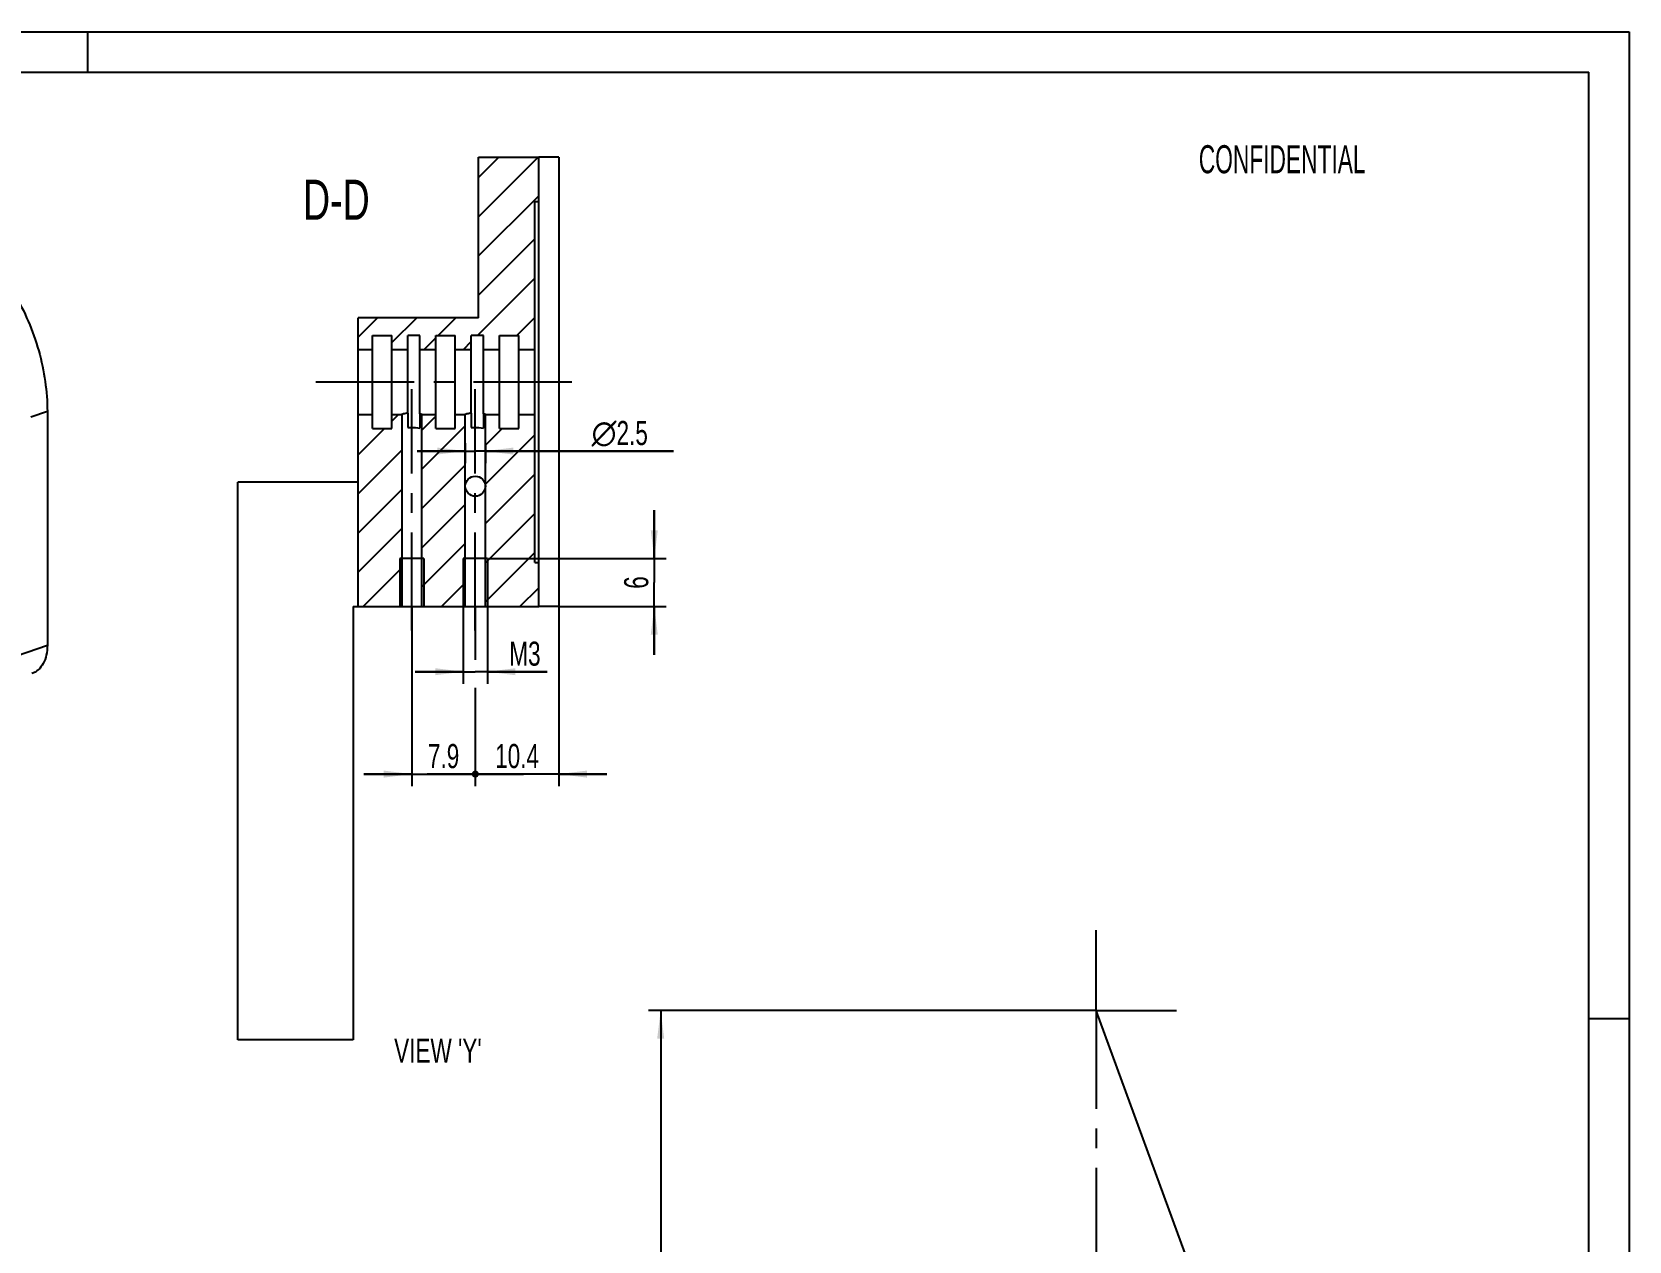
# Model space of a CAD drawing. Header units: millimetres. Extents: x 0 to 594, y 0 to 420.
# Drawn here: x 395.1 to 594, y 269.3 to 420 of the extents above; entities that cross this region are included whole.
import ezdxf

# ---------------------------------------------------------------- set-up
doc = ezdxf.new("R2010")
doc.units = ezdxf.units.MM
doc.header["$LTSCALE"] = 32.67
doc.linetypes.add('CENTER', pattern=[0.6, 0.375, -0.075, 0.075, -0.075])
doc.layers.get('0').update_dxf_attribs({"linetype": 'CONTINUOUS'})
doc.layers.add('_AXIS', color=7, linetype='CONTINUOUS')
doc.layers.add('_ROUND', color=7, linetype='CONTINUOUS')
doc.styles.get("Standard").update_dxf_attribs({"font": 'txt', "width": 0.7})
doc.styles.add('TEXTSTYLE_2', font='gdt')
doc.styles.add('TEXTSTYLE_4', font='txt', dxfattribs={"width": 0.7})
doc.dimstyles.new('DIMSTYLE_17', dxfattribs={"dimtxt": 3, "dimasz": 3.5, "dimexe": 1.5, "dimexo": 0, "dimgap": 0.75, "dimtad": 1, "dimdec": 3, "dimdsep": 46, "dimtxsty": 'STANDARD', "dimblk": '_FILLED', "dimblk1": '_FILLED', "dimblk2": '_FILLED', "dimcen": 0, "dimadec": 3, "dimazin": 2, "dimtp": 0.5, "dimtm": 0.5, "dimtfac": 1, "dimtdec": 3, "dimtofl": 0, "dimtmove": 0, "dimatfit": 3, "dimldrblk": '_FILLED', "dimfxl": 1, "dimtolj": 1, "dimarcsym": 0})
doc.dimstyles.new('DIMSTYLE_18', dxfattribs={"dimtxt": 3, "dimasz": 3.5, "dimexe": 1.5, "dimexo": 0, "dimgap": 0.75, "dimtad": 1, "dimdec": 3, "dimdsep": 46, "dimtxsty": 'STANDARD', "dimblk": '_FILLED', "dimblk1": '_FILLED', "dimblk2": '_FILLED', "dimcen": 0, "dimadec": 3, "dimazin": 2, "dimtp": 0.5, "dimtm": 0.5, "dimtfac": 1, "dimtdec": 3, "dimtofl": 0, "dimtmove": 0, "dimatfit": 3, "dimldrblk": '_FILLED', "dimfxl": 1, "dimtolj": 1, "dimarcsym": 0})
doc.dimstyles.new('DIMSTYLE_2', dxfattribs={"dimtxt": 3, "dimasz": 3.5, "dimexe": 1.5, "dimexo": 0, "dimgap": 0.75, "dimtad": 1, "dimdec": 3, "dimdsep": 46, "dimtxsty": 'STANDARD', "dimblk": '_FILLED', "dimblk1": '_FILLED', "dimblk2": '_FILLED', "dimcen": 0, "dimadec": 3, "dimazin": 2, "dimtp": 0.2, "dimtm": 0.2, "dimtfac": 1, "dimtdec": 3, "dimtofl": 0, "dimtmove": 0, "dimatfit": 3, "dimldrblk": '_FILLED', "dimfxl": 1, "dimtolj": 1, "dimarcsym": 0})
doc.dimstyles.new('DIMSTYLE_4', dxfattribs={"dimtxt": 3, "dimasz": 3.5, "dimexe": 1.5, "dimexo": 0, "dimgap": 0.75, "dimtad": 1, "dimdec": 3, "dimdsep": 46, "dimtxsty": 'STANDARD', "dimblk": '_FILLED', "dimblk1": '_FILLED', "dimblk2": '_FILLED', "dimcen": 0, "dimadec": 3, "dimazin": 2, "dimtp": 0.1, "dimtm": 0.1, "dimtfac": 1, "dimtdec": 3, "dimtofl": 0, "dimtmove": 0, "dimatfit": 3, "dimldrblk": '_FILLED', "dimfxl": 1, "dimtolj": 1, "dimarcsym": 0})

# ---------------------------------------------------------------- blocks, each defined once
blk = doc.blocks.new('_FILLED')
at = {"color": 0, "linetype": 'BYBLOCK'}
blk.add_solid([(0, 0), (-1, 0.125), (-1, -0.125)], dxfattribs=at)
blk = doc.blocks.new('_DOT')
at = {"color": 0, "linetype": 'BYBLOCK'}
blk.add_line((-0.125, 0), (-1, 0), dxfattribs=at)
at = {"color": 0, "linetype": 'BYBLOCK', "const_width": 0.125}
blk.add_lwpolyline([(-0.0625, 0, 1), (0.0625, 0, 1)], format="xyb", close=True, dxfattribs=at)
blk = doc.blocks.new('*D50')
at = {"color": 2, "linetype": 'CONTINUOUS'}
for p, q in [((450.29, 348.38), (450.29, 341.73)), ((460.69, 348.38), (460.69, 326)), ((450.29, 338.26), (450.29, 326)), ((450.29, 327.5), (444.29, 327.5)), ((444.29, 327.5), (455.49, 327.5)), ((466.69, 327.5), (455.49, 327.5)), ((460.69, 327.5), (466.69, 327.5))]:
    blk.add_line(p, q, dxfattribs=at)
at = {"color": 2, "linetype": 'CONTINUOUS', "xscale": 3.5, "yscale": 3.5, "zscale": 3.5}
blk.add_blockref('_DOT', (450.29, 327.5), dxfattribs=at)
at = {"color": 2, "linetype": 'CONTINUOUS', "xscale": 3.5, "yscale": 3.5, "zscale": 3.5, "rotation": 180}
blk.add_blockref('_FILLED', (460.69, 327.5), dxfattribs=at)
at = {"color": 2, "linetype": 'CONTINUOUS', "insert": (455.49, 331.25), "char_height": 3, "width": 12.2143, "attachment_point": 2, "line_spacing_factor": 0.9}
blk.add_mtext('10.4', dxfattribs=at)
blk = doc.blocks.new('*D51')
at = {"color": 2, "linetype": 'CONTINUOUS'}
for p, q in [((448.79, 348.38), (448.79, 338.76)), ((451.79, 348.38), (451.79, 338.76)), ((448.79, 340.26), (442.79, 340.26)), ((442.79, 340.26), (450.29, 340.26)), ((459.24, 340.26), (450.29, 340.26)), ((451.79, 340.26), (459.24, 340.26))]:
    blk.add_line(p, q, dxfattribs=at)
at = {"color": 2, "linetype": 'CONTINUOUS', "xscale": 3.5, "yscale": 3.5, "zscale": 3.5}
blk.add_blockref('_FILLED', (448.79, 340.26), dxfattribs=at)
at = {"color": 2, "linetype": 'CONTINUOUS', "xscale": 3.5, "yscale": 3.5, "zscale": 3.5, "rotation": 180}
blk.add_blockref('_FILLED', (451.79, 340.26), dxfattribs=at)
at = {"color": 2, "linetype": 'CONTINUOUS', "insert": (454.52, 344.01), "char_height": 3, "width": 7.0714, "attachment_point": 1, "line_spacing_factor": 0.9}
blk.add_mtext('M3', dxfattribs=at)
blk = doc.blocks.new('*D52')
at = {"color": 2, "linetype": 'CONTINUOUS'}
for p, q in [((472.58, 354.38), (472.58, 360.38)), ((472.58, 360.38), (472.58, 351.38)), ((451.94, 354.38), (474.08, 354.38)), ((472.58, 342.38), (472.58, 351.38)), ((460.63, 348.38), (474.08, 348.38)), ((472.58, 348.38), (472.58, 342.38))]:
    blk.add_line(p, q, dxfattribs=at)
at = {"color": 2, "linetype": 'CONTINUOUS', "xscale": 3.5, "yscale": 3.5, "zscale": 3.5}
for p, rotation in [((472.58, 354.38), 270), ((472.58, 348.38), 90)]:
    blk.add_blockref('_FILLED', p, dxfattribs=dict(at, rotation=rotation))
at = {"color": 2, "linetype": 'CONTINUOUS', "insert": (468.83, 351.38), "char_height": 3, "width": 3.5357, "attachment_point": 2, "rotation": 90, "line_spacing_factor": 0.9}
blk.add_mtext('6', dxfattribs=at)
blk = doc.blocks.new('*D53')
at = {"color": 2, "linetype": 'CONTINUOUS'}
for p, q in [((449.04, 368.73), (449.04, 366.26)), ((451.54, 368.73), (451.54, 366.26)), ((449.04, 367.76), (443.04, 367.76)), ((443.04, 367.76), (450.29, 367.76)), ((474.98, 367.76), (450.29, 367.76)), ((451.54, 367.76), (474.98, 367.76))]:
    blk.add_line(p, q, dxfattribs=at)
at = {"color": 2, "linetype": 'CONTINUOUS', "xscale": 3.5, "yscale": 3.5, "zscale": 3.5}
blk.add_blockref('_FILLED', (449.04, 367.76), dxfattribs=at)
at = {"color": 2, "linetype": 'CONTINUOUS', "xscale": 3.5, "yscale": 3.5, "zscale": 3.5, "rotation": 180}
blk.add_blockref('_FILLED', (451.54, 367.76), dxfattribs=at)
at = {"color": 2, "linetype": 'CONTINUOUS', "insert": (464.77, 371.51), "char_height": 3, "width": 15.3214, "attachment_point": 1, "line_spacing_factor": 0.9, "style": 'TEXTSTYLE_2'}
blk.add_mtext('{\\fgdt;n}\\ftxt;{\\W0.7;2.5}', dxfattribs=at)
blk = doc.blocks.new('*D54')
at = {"color": 2, "linetype": 'CONTINUOUS'}
for p, q in [((442.39, 348.38), (442.39, 326)), ((450.29, 333.26), (450.29, 326)), ((442.39, 327.5), (436.39, 327.5)), ((436.39, 327.5), (446.34, 327.5)), ((456.29, 327.5), (446.34, 327.5)), ((450.29, 327.5), (456.29, 327.5))]:
    blk.add_line(p, q, dxfattribs=at)
at = {"color": 2, "linetype": 'CONTINUOUS', "xscale": 3.5, "yscale": 3.5, "zscale": 3.5}
blk.add_blockref('_FILLED', (442.39, 327.5), dxfattribs=at)
at = {"color": 2, "linetype": 'CONTINUOUS', "xscale": 3.5, "yscale": 3.5, "zscale": 3.5, "rotation": 180}
blk.add_blockref('_DOT', (450.29, 327.5), dxfattribs=at)
at = {"color": 2, "linetype": 'CONTINUOUS', "insert": (446.34, 331.25), "char_height": 3, "width": 9.6429, "attachment_point": 2, "line_spacing_factor": 0.9}
blk.add_mtext('7.9', dxfattribs=at)
blk = doc.blocks.new('*D63')
at = {"color": 2, "linetype": 'CONTINUOUS'}
blk.add_line((577.87, 160.96), (527.61, 298.04), dxfattribs=at)
at = {"color": 2, "linetype": 'CONTINUOUS', "xscale": 3.5, "yscale": 3.5, "zscale": 3.5, "rotation": 290.1337108021}
blk.add_blockref('_FILLED', (577.87, 160.96), dxfattribs=at)
at = {"color": 2, "linetype": 'CONTINUOUS', "insert": (563.62, 210.71), "char_height": 3, "width": 13.1786, "attachment_point": 2, "rotation": 290.1337, "line_spacing_factor": 0.9}
blk.add_mtext('R146', dxfattribs=at)
blk = doc.blocks.new('*D64')
at = {"color": 2, "linetype": 'CONTINUOUS'}
for p, q in [((518.66, 298.04), (471.88, 298.04)), ((473.38, 298.04), (473.38, 230.04)), ((473.38, 162.04), (473.38, 230.04)), ((484.57, 162.04), (471.88, 162.04))]:
    blk.add_line(p, q, dxfattribs=at)
at = {"color": 2, "linetype": 'CONTINUOUS', "xscale": 3.5, "yscale": 3.5, "zscale": 3.5}
for p, rotation in [((473.38, 298.04), 90), ((473.38, 162.04), 270)]:
    blk.add_blockref('_FILLED', p, dxfattribs=dict(at, rotation=rotation))
at = {"color": 2, "linetype": 'CONTINUOUS', "insert": (469.63, 230.04), "char_height": 3, "width": 9.3214, "attachment_point": 2, "rotation": 90, "line_spacing_factor": 0.9}
blk.add_mtext('136', dxfattribs=at)
blk = doc.blocks.new('CONFIDENTIAL_BL2', base_point=(553.12, 404.12))
at = {"color": 7, "linetype": 'CONTINUOUS', "style": 'TEXTSTYLE_4', "width": 0.605208}
blk.add_text('CONFIDENTIAL', height=3.5, dxfattribs=at).set_placement((540.41, 402.38))

msp = doc.modelspace()

# ---------------------------------------------------------------- hatches: boundary and pattern name
at = {"linetype": 'CONTINUOUS'}
h = msp.add_hatch(dxfattribs=at)
h.set_pattern_fill('D', color=2, scale=3.453945, angle=45, style=0, pattern_type=0)
h.set_pattern_definition([(45, (0, 0), (-2.442308, 2.442308), [])])
edge = h.paths.add_edge_path()
edge.add_line((458.1916, 348.3783), (451.5416, 348.3783))
edge.add_line((451.5416, 348.3783), (451.5416, 363.3783))
edge.add_line((451.5416, 363.3783), (451.5416, 372.3283))
edge.add_line((451.5416, 372.3283), (453.2916, 372.3283))
edge.add_line((453.2916, 372.3283), (453.2916, 370.5783))
edge.add_line((453.2916, 370.5783), (455.6916, 370.5783))
edge.add_line((455.6916, 372.3283), (455.6916, 370.5783))
edge.add_line((455.6916, 372.3283), (457.6916, 372.3283))
edge.add_line((457.6916, 372.3283), (457.6916, 353.8783))
edge.add_line((457.6916, 353.8783), (458.1916, 353.8783))
edge.add_line((458.1916, 353.8783), (458.1916, 348.3783))
edge = h.paths.add_edge_path()
edge.add_line((449.0416, 348.3783), (443.6416, 348.3783))
edge.add_line((443.6416, 348.3783), (443.6416, 372.3283))
edge.add_line((443.6416, 372.3283), (445.3916, 372.3283))
edge.add_line((445.3916, 372.3283), (445.3916, 370.5783))
edge.add_line((445.3916, 370.5783), (447.7916, 370.5783))
edge.add_line((447.7916, 372.3283), (447.7916, 370.5783))
edge.add_line((447.7916, 372.3283), (449.0416, 372.3283))
edge.add_line((449.0416, 363.3783), (449.0416, 372.3283))
edge.add_line((449.0416, 348.3783), (449.0416, 363.3783))
edge = h.paths.add_edge_path()
edge.add_line((441.1416, 348.3783), (435.6916, 348.3783))
edge.add_line((435.6916, 348.3783), (435.6916, 372.3283))
edge.add_line((435.6916, 372.3283), (437.4916, 372.3283))
edge.add_line((437.4916, 372.3283), (437.4916, 370.5783))
edge.add_line((437.4916, 370.5783), (439.8916, 370.5783))
edge.add_line((439.8916, 372.3283), (439.8916, 370.5783))
edge.add_line((439.8916, 372.3283), (441.1416, 372.3283))
edge.add_line((441.1416, 372.3283), (441.1416, 348.3783))
edge = h.paths.add_edge_path()
edge.add_line((450.6916, 404.3783), (458.1916, 404.3783))
edge.add_line((458.1916, 404.3783), (458.1916, 398.8783))
edge.add_line((457.6916, 398.8783), (458.1916, 398.8783))
edge.add_line((457.6916, 398.8783), (457.6916, 380.4283))
edge.add_line((455.6916, 380.4283), (457.6916, 380.4283))
edge.add_line((455.6916, 382.1783), (455.6916, 380.4283))
edge.add_line((453.2916, 382.1783), (455.6916, 382.1783))
edge.add_line((453.2916, 382.1783), (453.2916, 380.4283))
edge.add_line((451.2916, 380.4283), (453.2916, 380.4283))
edge.add_line((451.2916, 382.1783), (451.2916, 380.4283))
edge.add_line((451.2916, 382.1783), (449.7916, 382.1783))
edge.add_line((449.7916, 382.1783), (449.7916, 380.4283))
edge.add_line((447.7916, 380.4283), (449.7916, 380.4283))
edge.add_line((447.7916, 382.1783), (447.7916, 380.4283))
edge.add_line((445.3916, 382.1783), (447.7916, 382.1783))
edge.add_line((445.3916, 382.1783), (445.3916, 380.4283))
edge.add_line((443.3916, 380.4283), (445.3916, 380.4283))
edge.add_line((443.3916, 382.1783), (443.3916, 380.4283))
edge.add_line((443.3916, 382.1783), (441.8916, 382.1783))
edge.add_line((441.8916, 382.1783), (441.8916, 380.4283))
edge.add_line((439.8916, 380.4283), (441.8916, 380.4283))
edge.add_line((439.8916, 382.1783), (439.8916, 380.4283))
edge.add_line((437.4916, 382.1783), (439.8916, 382.1783))
edge.add_line((437.4916, 382.1783), (437.4916, 380.4283))
edge.add_line((435.6916, 380.4283), (437.4916, 380.4283))
edge.add_line((435.6916, 380.4283), (435.6916, 384.3783))
edge.add_line((450.6916, 384.3783), (435.6916, 384.3783))
edge.add_line((450.6916, 384.3783), (450.6916, 404.3783))

# ---------------------------------------------------------------- linework, layer by layer
at = {"color": 7, "linetype": 'CONTINUOUS'}
for p, q in [((0, 420), (594, 420)), ((594, 420), (594, 0)), ((5, 415), (589, 415)), ((589, 5), (589, 415)), ((450.6916, 384.3783), (450.6916, 404.3783)), ((450.6916, 404.3783), (458.1916, 404.3783)), ((458.1916, 348.3783), (458.1916, 404.3783)), ((457.6916, 353.8783), (457.6916, 398.8783)), ((457.6916, 398.8783), (458.1916, 398.8783)), ((435.6916, 348.3783), (435.6916, 384.3783)), ((450.6916, 384.3783), (435.6916, 384.3783)), ((437.4916, 370.5783), (437.4916, 382.1783)), ((437.4916, 382.1783), (439.8916, 382.1783)), ((439.8916, 370.5783), (439.8916, 382.1783)), ((441.8916, 372.4937), (441.8916, 382.1783)), ((443.3916, 382.1783), (441.8916, 382.1783)), ((443.3916, 372.3983), (443.3916, 382.1783)), ((445.3916, 370.5783), (445.3916, 382.1783)), ((445.3916, 382.1783), (447.7916, 382.1783)), ((447.7916, 370.5783), (447.7916, 382.1783)), ((449.7916, 372.4937), (449.7916, 382.1783)), ((451.2916, 382.1783), (449.7916, 382.1783)), ((451.2916, 372.3983), (451.2916, 382.1783)), ((453.2916, 370.5783), (453.2916, 382.1783)), ((453.2916, 382.1783), (455.6916, 382.1783)), ((455.6916, 370.5783), (455.6916, 382.1783)), ((435.6916, 380.4283), (437.4916, 380.4283)), ((439.8916, 380.4283), (441.8916, 380.4283)), ((443.3916, 380.4283), (445.3916, 380.4283)), ((447.7916, 380.4283), (449.7916, 380.4283)), ((451.2916, 380.4283), (453.2916, 380.4283)), ((455.6916, 380.4283), (457.6916, 380.4283)), ((435.6916, 372.3283), (437.4916, 372.3283)), ((439.8916, 372.3283), (441.1416, 372.3283)), ((441.1416, 372.3283), (441.1416, 348.3783)), ((443.6416, 348.3783), (443.6416, 372.3283)), ((443.6416, 372.3283), (445.3916, 372.3283)), ((447.7916, 372.3283), (449.0416, 372.3283)), ((449.0416, 348.3783), (449.0416, 372.3283)), ((451.5416, 348.3783), (451.5416, 372.3283)), ((451.5416, 372.3283), (453.2916, 372.3283)), ((455.6916, 372.3283), (457.6916, 372.3283)), ((437.4916, 370.5783), (439.8916, 370.5783)), ((445.3916, 370.5783), (447.7916, 370.5783)), ((453.2916, 370.5783), (455.6916, 370.5783)), ((420.6916, 294.3783), (420.6916, 363.8783)), ((435.6916, 363.8783), (420.6916, 363.8783)), ((457.6916, 353.8783), (458.1916, 353.8783)), ((435.0916, 348.3783), (435.0916, 294.3783)), ((435.0916, 348.3783), (458.1916, 348.3783)), ((435.0916, 294.3783), (420.6916, 294.3783))]:
    msp.add_line(p, q, dxfattribs=at)
at = {"color": 5, "linetype": 'CONTINUOUS'}
for p, q in [((402, 420), (402, 415)), ((594, 297), (589, 297))]:
    msp.add_line(p, q, dxfattribs=at)
at = {"color": 7, "linetype": 'CONTINUOUS'}
msp.add_circle((450.2916, 363.3783), 1.25, dxfattribs=at)
for centre in [(442.1816, 367.5988), (450.0816, 367.5988)]:
    msp.add_arc(centre, 4.9498, 72.844241, 75.849909, dxfattribs=at)
for points in [[(441.8916, 372.4937), (441.7082, 372.4701), (441.4561, 372.4197), (441.2097, 372.3493), (441.1416, 372.3283)], [(449.7916, 372.4937), (449.6082, 372.4701), (449.3561, 372.4197), (449.1097, 372.3493), (449.0416, 372.3283)]]:
    msp.add_open_spline(points, degree=3, knots=[0, 0, 0, 0, 0.72189037, 1, 1, 1, 1], dxfattribs=at)
at = {"layer": '_AXIS', "color": 7, "linetype": 'CONTINUOUS'}
for p, q in [((460.6916, 404.3783), (458.1916, 404.3783)), ((460.6916, 404.3783), (460.6916, 348.3783)), ((441.8916, 372.4937), (441.8916, 370.6926)), ((443.3916, 372.3983), (443.3916, 370.627)), ((449.7916, 372.4937), (449.7916, 370.6926)), ((451.2916, 372.3983), (451.2916, 370.627)), ((443.6281, 354.3783), (440.8916, 354.3783)), ((443.8916, 354.3783), (443.6416, 354.3783)), ((451.5281, 354.3783), (448.7916, 354.3783)), ((451.7916, 354.3783), (451.5416, 354.3783)), ((460.6916, 348.3783), (458.1916, 348.3783))]:
    msp.add_line(p, q, dxfattribs=at)
at = {"layer": '_AXIS', "color": 7, "linetype": 'CENTER'}
for p, q in [((430.4421, 376.3783), (463.6916, 376.3783)), ((442.3916, 345.3783), (442.3916, 375.4937)), ((450.2916, 345.3783), (450.2916, 375.4937)), ((527.6134, 298.037), (527.6134, 308.0536)), ((527.6134, 298.037), (517.5968, 298.037)), ((527.6134, 298.037), (527.6134, 123.9809)), ((527.6134, 298.037), (537.63, 298.037))]:
    msp.add_line(p, q, dxfattribs=at)
at = {"layer": '_AXIS', "color": 9, "linetype": 'CONTINUOUS'}
msp.add_line((396.9811, 372.6853), (394.9361, 371.9859), dxfattribs=at)
at = {"layer": '_AXIS', "color": 2, "linetype": 'CONTINUOUS'}
for p, q in [((440.8916, 354.3783), (440.8916, 348.3783)), ((443.8916, 354.3783), (443.8916, 348.3783)), ((448.7916, 354.3783), (448.7916, 348.3783)), ((451.7916, 354.3783), (451.7916, 348.3783))]:
    msp.add_line(p, q, dxfattribs=at)
at = {"layer": '_AXIS', "color": 7, "linetype": 'CONTINUOUS'}
for points in [[(441.8916, 370.6926), (442.0262, 370.7044), (442.5271, 370.7309), (443.0308, 370.6897), (443.3916, 370.627)], [(449.7916, 370.6926), (449.9262, 370.7044), (450.4271, 370.7309), (450.9308, 370.6897), (451.2916, 370.627)]]:
    msp.add_open_spline(points, degree=3, knots=[0, 0, 0, 0, 0.26942476, 1, 1, 1, 1], dxfattribs=at)
at = {"layer": '_ROUND', "color": 7, "linetype": 'CONTINUOUS'}
msp.add_line((396.9811, 372.6853), (396.9811, 343.5548), dxfattribs=at)
at = {"layer": '_ROUND', "color": 9, "linetype": 'CONTINUOUS'}
msp.add_line((378.8791, 337.3636), (396.9811, 343.5548), dxfattribs=at)
at = {"layer": '_ROUND', "color": 7, "linetype": 'CONTINUOUS'}
for points, knots in [([(382.8389, 396.316), (384.8351, 395.6333), (387.1778, 394.1152), (389.5346, 391.82), (391.1401, 389.9884), (392.9354, 387.3987), (394.682, 383.9603), (395.9828, 380.2798), (396.7892, 376.4961), (396.9811, 373.9417), (396.9811, 372.6853)], [0, 0, 0, 0, 0.21770378, 0.27784198, 0.33988912, 0.46867807, 0.6018623, 0.73671343, 0.87034557, 1, 1, 1, 1]), ([(396.9811, 343.5548), (396.9811, 343.1439), (396.9043, 342.3584), (396.5318, 341.2962), (396.0056, 340.5946), (395.4889, 340.2126), (395.2075, 340.0824), (395.0638, 340.0332)], [0, 0, 0, 0, 0.28922094, 0.55033883, 0.78361511, 0.89303418, 1, 1, 1, 1])]:
    msp.add_open_spline(points, degree=3, knots=knots, dxfattribs=at)

# ---------------------------------------------------------------- block references
at = {"color": 2, "linetype": 'CONTINUOUS'}
msp.add_blockref('CONFIDENTIAL_BL2', (553.1166, 404.125), dxfattribs=at)

# ---------------------------------------------------------------- texts
at = {"color": 2, "linetype": 'CONTINUOUS', "line_spacing_factor": 0.9}
for s, insert, char_height, width, attachment_point in [('D-D', (437.1398, 401.5825), 5, 18.928571, 3), ("VIEW 'Y'", (440.18, 294.5372), 3, 29.357143, 1)]:
    msp.add_mtext(s, dxfattribs=dict(at, insert=insert, char_height=char_height, width=width, attachment_point=attachment_point))

# ---------------------------------------------------------------- dimensions: what is measured, and where the dimension line sits
at = {"color": 2, "linetype": 'CONTINUOUS'}
for base, p1, p2, text, picture, middle in [((449.0416, 367.7631), (451.5416, 366.2631), (449.0416, 366.2631), '%%c<>', '*D53', (469.8725, 367.7631)), ((448.7916, 340.2568), (451.7916, 348.3783), (448.7916, 348.3783), 'M<>', '*D51', (456.8797, 340.2568))]:
    dim = msp.add_linear_dim(base=base, p1=p1, p2=p2, angle=180, text=text, dimstyle='DIMSTYLE_4', dxfattribs=at)
    dim.commit()
    dim.dimension.update_dxf_attribs({"geometry": picture, "text_midpoint": middle, "dimtype": 160})
for base, p1, p2, dimstyle, picture, middle in [((472.5819, 354.3783), (460.6274, 348.3783), (451.9422, 354.3783), 'DIMSTYLE_4', '*D52', (472.5819, 350.9497)), ((473.3846, 298.037), (484.5748, 162.037), (518.6555, 298.037), 'DIMSTYLE_18', '*D64', (473.3846, 229.6084))]:
    dim = msp.add_linear_dim(base=base, p1=p1, p2=p2, angle=90, dimstyle=dimstyle, dxfattribs=at)
    dim.commit()
    dim.dimension.update_dxf_attribs({"geometry": picture, "text_midpoint": middle, "dimtype": 160})
for base, p1, p2, override, picture, middle in [((442.3916, 327.5002), (450.2916, 333.2557), (442.3916, 348.3783), {"dimblk1": 'DOT', "dimsah": 1}, '*D54', (445.9131, 327.5002)), ((450.2916, 327.5002), (460.6916, 348.3783), (450.2916, 348.3783), {"dimblk2": 'DOT', "dimsah": 1}, '*D50', (455.0631, 327.5002))]:
    dim = msp.add_linear_dim(base=base, p1=p1, p2=p2, angle=180, dimstyle='DIMSTYLE_2', override=override, dxfattribs=at)
    dim.commit()
    dim.dimension.update_dxf_attribs({"geometry": picture, "text_midpoint": middle, "dimtype": 160})
dim = msp.add_radius_dim(center=(527.6134, 298.037), mpoint=(577.8684, 160.9588), text='R<>', dimstyle='DIMSTYLE_17', override={"dimpost": '<>'}, dxfattribs=at)
dim.commit()
dim.dimension.update_dxf_attribs({"geometry": '*D63', "text_midpoint": (560.1021, 209.4192), "dimtype": 164})

doc.saveas('drawing.dxf')
